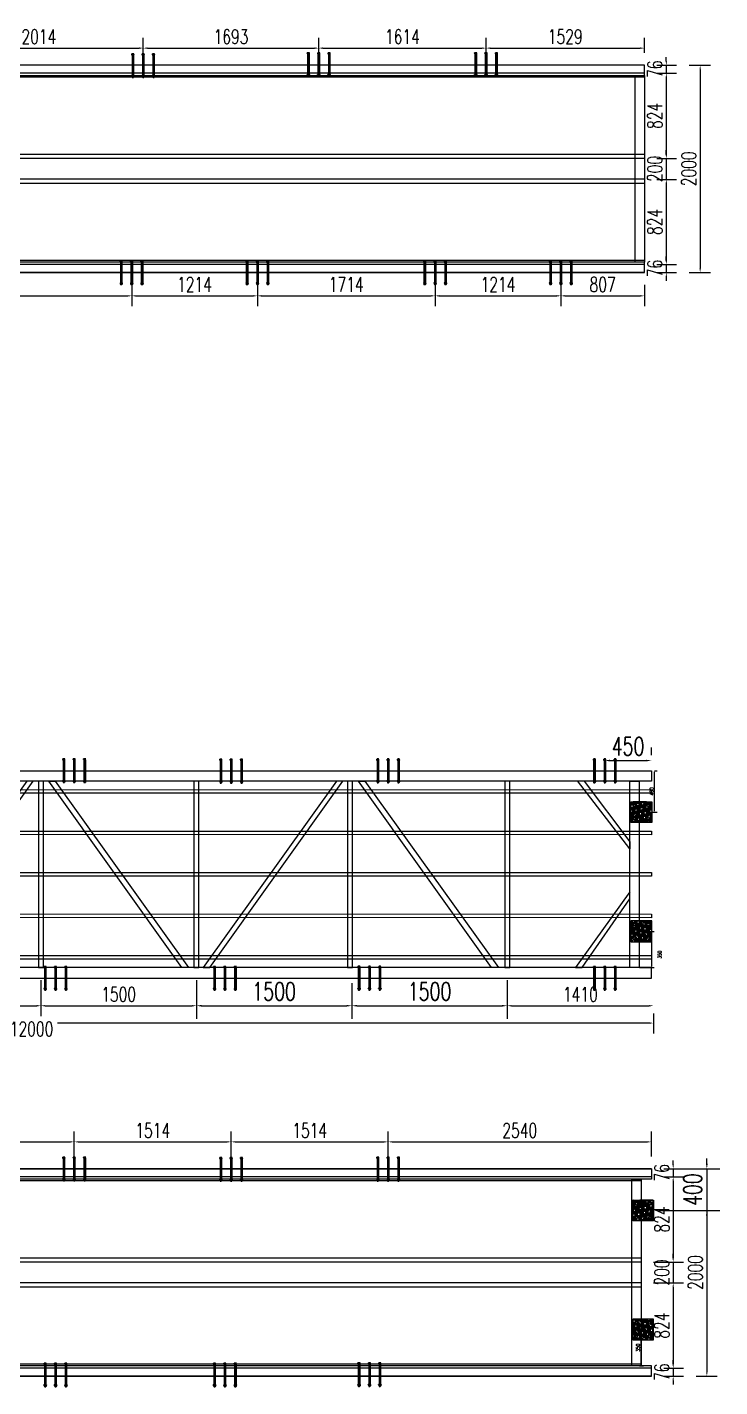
# Model space of a CAD drawing. Extents: x -18540 to 926017, y -610001 to -56924.
# Drawn here: x 41461 to 48143, y -565999 to -552882 of the extents above; entities that cross this region are included whole.
import ezdxf

# ---------------------------------------------------------------- set-up
doc = ezdxf.new("R2010")
doc.units = 0
doc.header["$LTSCALE"] = 10
doc.header["$MEASUREMENT"] = 0
for name, color, linetype in [('BJ02', 2, 'Continuous'), ('W-STEEL_FRAME钢架', 3, 'Continuous'), ('W-STEEL_KEEL钢龙骨', 5, 'Continuous'), ('W-WOOD_FLOOR木地板', 30, 'Continuous'), ('浮箱U槽', 5, 'Continuous'), ('螺栓孔位', 2, 'Continuous'), ('铝合金', 7, 'Continuous')]:
    doc.layers.add(name, color=color, linetype=linetype)
doc.styles.add('STANDARD_T3', font='simplex.shx', dxfattribs={"width": 0.7, "bigfont": 'gbcbig.shx'})
doc.dimstyles.new('W&&10', dxfattribs={"dimtxt": 35, "dimasz": 10, "dimexe": 25, "dimexo": 30, "dimgap": 10, "dimtad": 1, "dimdec": 0, "dimzin": 0, "dimdsep": 46, "dimtxsty": 'STANDARD_T3', "dimcen": 0.09, "dimclrd": 1, "dimclre": 1, "dimclrt": 7, "dimazin": 2, "dimtfac": 1, "dimtdec": 0, "dimtix": 1, "dimtmove": 2, "dimatfit": 3, "dimfxl": 100, "dimtolj": 1, "dimtzin": 0, "dimarcsym": 0})
doc.dimstyles.new('W&&40', dxfattribs={"dimtxt": 140, "dimasz": 40, "dimexe": 100, "dimexo": 120, "dimgap": 40, "dimtad": 1, "dimdec": 0, "dimzin": 0, "dimdsep": 46, "dimtxsty": 'STANDARD_T3', "dimcen": 0.09, "dimclrd": 1, "dimclre": 1, "dimclrt": 7, "dimazin": 2, "dimtfac": 1, "dimtdec": 0, "dimtix": 1, "dimtmove": 2, "dimatfit": 3, "dimfxl": 100, "dimtolj": 1, "dimtzin": 0, "dimarcsym": 0})
doc.dimstyles.new('W&&50', dxfattribs={"dimtxt": 175, "dimasz": 50, "dimexe": 125, "dimexo": 150, "dimgap": 50, "dimtad": 1, "dimdec": 0, "dimzin": 0, "dimdsep": 46, "dimtxsty": 'STANDARD_T3', "dimcen": 0.09, "dimclrd": 1, "dimclre": 1, "dimclrt": 7, "dimazin": 2, "dimtfac": 1, "dimtdec": 0, "dimtix": 1, "dimtmove": 2, "dimatfit": 3, "dimfxl": 100, "dimtolj": 1, "dimtzin": 0, "dimarcsym": 0})

# ---------------------------------------------------------------- blocks, each defined once
blk = doc.blocks.new('*U2029')
at = {"color": 4}
blk.add_lwpolyline([(18, 5990), (17, -5990), (-18, -5990), (-17, 5990)], close=True, dxfattribs=at)
blk = doc.blocks.new('*U2030')
at = {"layer": 'W-STEEL_KEEL钢龙骨', "color": 0, "linetype": 'ByBlock', "lineweight": -2, "transparency": 16777216}
for p in [(0, 0), (400, 0), (800, 0), (1200, 0), (1600, 0)]:
    blk.add_blockref('*U2029', p, dxfattribs=at)
blk = doc.blocks.new('01')
h = blk.add_hatch()
h.set_pattern_fill('HOUND', color=77, scale=5)
h.set_pattern_definition([(0, (0, 0), (31.75, 7.9375), [127, -63.5]), (90, (0, 0), (-7.9375, -31.75), [127, -63.5])])
h.paths.add_polyline_path([(50227, 12928), (50227, 12728), (50427, 12728), (50427, 12928)])
h.paths.add_polyline_path([(50382, 12893, -1), (50402, 12893, -1)], flags=16)
h.paths.add_polyline_path([(50252, 12893, -1), (50272, 12893, -1)], flags=16)
h.paths.add_polyline_path([(50402, 12763, -1), (50382, 12763, -1)], flags=16)
h.paths.add_polyline_path([(50272, 12763, -1), (50252, 12763, -1)], flags=16)
at = {"color": 251}
blk.add_lwpolyline([(50227, 12928), (50427, 12928), (50427, 12728), (50227, 12728)], close=True, dxfattribs=at)
at = {"color": 6}
for centre in [(50262, 12893), (50392, 12893), (50262, 12763), (50392, 12763)]:
    blk.add_circle(centre, 10, dxfattribs=at)
blk = doc.blocks.new('*D2031')
at = {"color": 1, "lineweight": -2, "transparency": 16777216}
for p, q in [((384746, -105126), (384772, -105126)), ((384747, -105516), (384747, -105136)), ((384666, -105526), (384772, -105526))]:
    blk.add_line(p, q, dxfattribs=at)
at = {"color": 1, "transparency": 16777216}
for points in [[(384745, -105136), (384748, -105136), (384747, -105126)], [(384745, -105516), (384748, -105516), (384747, -105526)]]:
    blk.add_solid(points, dxfattribs=at)
at = {"layer": 'Defpoints', "color": 0, "transparency": 16777216}
for p in [(384716, -105126), (384747, -105126), (384636, -105526)]:
    blk.add_point(p, dxfattribs=at)
at = {"color": 7, "transparency": 16777216, "insert": (384719, -105326), "char_height": 35, "attachment_point": 5, "rotation": 90, "style": 'STANDARD_T3'}
blk.add_mtext('\\A1;400', dxfattribs=at)
blk = doc.blocks.new('*D2032')
at = {"color": 1, "lineweight": -2, "transparency": 16777216}
for p, q in [((384666, -106676), (384741, -106676)), ((384716, -106686), (384716, -107016)), ((384601, -107026), (384741, -107026))]:
    blk.add_line(p, q, dxfattribs=at)
at = {"color": 1, "transparency": 16777216}
for points in [[(384714, -106686), (384717, -106686), (384716, -106676)], [(384714, -107016), (384717, -107016), (384716, -107026)]]:
    blk.add_solid(points, dxfattribs=at)
at = {"layer": 'Defpoints', "color": 0, "transparency": 16777216}
for p in [(384636, -106676), (384571, -107026), (384716, -107026)]:
    blk.add_point(p, dxfattribs=at)
at = {"color": 7, "transparency": 16777216, "insert": (384795, -106901), "char_height": 35, "attachment_point": 5, "rotation": 90, "style": 'STANDARD_T3'}
blk.add_mtext('\\A1;350', dxfattribs=at)
blk = doc.blocks.new('1')
at = {"lineweight": -3}
for p, q in [((-1521938, 1214338), (-1521935, 1214338)), ((-1521938, 1214336), (-1521931, 1214336)), ((-1521938, 1214336), (-1521914, 1214336)), ((-1521936, 1214341), (-1521936, 1214346)), ((-1521936, 1214346), (-1521916, 1214346)), ((-1521935, 1214341), (-1521936, 1214341)), ((-1521934, 1214347), (-1521932, 1214347)), ((-1521933, 1214352), (-1521931, 1214355)), ((-1521933, 1214136), (-1521933, 1214352)), ((-1521919, 1214352), (-1521933, 1214352)), ((-1521932, 1214347), (-1521919, 1214347)), ((-1521932, 1214346), (-1521932, 1214341)), ((-1521921, 1214355), (-1521931, 1214355)), ((-1521919, 1214352), (-1521921, 1214355)), ((-1521919, 1214347), (-1521921, 1214347)), ((-1521921, 1214346), (-1521921, 1214341)), ((-1521919, 1214136), (-1521919, 1214352)), ((-1521917, 1214341), (-1521916, 1214341)), ((-1521914, 1214338), (-1521917, 1214338)), ((-1521916, 1214341), (-1521916, 1214346)), ((-1521938, 1214136), (-1521931, 1214136)), ((-1521938, 1214136), (-1521914, 1214136)), ((-1521938, 1214134), (-1521935, 1214134)), ((-1521935, 1214131), (-1521936, 1214131)), ((-1521936, 1214131), (-1521936, 1214126)), ((-1521936, 1214126), (-1521916, 1214126)), ((-1521934, 1214125), (-1521932, 1214125)), ((-1521932, 1214126), (-1521932, 1214131)), ((-1521932, 1214125), (-1521919, 1214125)), ((-1521921, 1214126), (-1521921, 1214131)), ((-1521919, 1214125), (-1521921, 1214125)), ((-1521914, 1214134), (-1521917, 1214134)), ((-1521917, 1214131), (-1521916, 1214131)), ((-1521916, 1214131), (-1521916, 1214126))]:
    blk.add_line(p, q, dxfattribs=at)
at = {"color": 1}
for p, q in [((-1521936, 1214346), (-1521934, 1214347)), ((-1521919, 1214347), (-1521916, 1214346))]:
    blk.add_line(p, q, dxfattribs=at)
at = {"color": 6, "lineweight": -3}
for p, q in [((-1521931, 1214136), (-1521931, 1214355)), ((-1521921, 1214136), (-1521921, 1214355))]:
    blk.add_line(p, q, dxfattribs=at)
at = {"lineweight": -3}
for points in [[(-1521933, 1214336), (-1521938, 1214336), (-1521938, 1214338), (-1521914, 1214338), (-1521914, 1214336), (-1521919, 1214336)], [(-1521935, 1214338), (-1521935, 1214341), (-1521917, 1214341), (-1521917, 1214338)], [(-1521933, 1214136), (-1521938, 1214136), (-1521938, 1214134), (-1521914, 1214134), (-1521914, 1214136), (-1521919, 1214136)], [(-1521935, 1214134), (-1521935, 1214131), (-1521917, 1214131), (-1521917, 1214134)]]:
    blk.add_lwpolyline(points, dxfattribs=at)
for centre, radius, start, end in [((-1521934, 1214129), 3.22, 223.6028, 316.3972), ((-1521926, 1214140), 14.7, 248.7607, 291.2393), ((-1521919, 1214129), 3.22, 223.6028, 316.3972)]:
    blk.add_arc(centre, radius, start, end, dxfattribs=at)
blk = doc.blocks.new('螺栓孔位')
at = {"layer": '螺栓孔位', "color": 1, "rotation": 270}
for p in [(-1214244, -1521833), (-1214244, -1521933), (-1214244, -1522033)]:
    blk.add_blockref('1', p, dxfattribs=at)
blk = doc.blocks.new('*D484')
at = {"color": 1, "lineweight": -2, "transparency": 16777216}
for p, q in [((47373, -565447), (47356, -565447)), ((47381, -565457), (47381, -565787)), ((47368, -565797), (47406, -565797))]:
    blk.add_line(p, q, dxfattribs=at)
at = {"color": 1, "transparency": 16777216}
for points in [[(47380, -565457), (47383, -565457), (47381, -565447)], [(47380, -565787), (47383, -565787), (47381, -565797)]]:
    blk.add_solid(points, dxfattribs=at)
at = {"layer": 'Defpoints', "color": 0, "transparency": 16777216}
for p in [(47403, -565447), (47338, -565797), (47381, -565797)]:
    blk.add_point(p, dxfattribs=at)
at = {"color": 7, "transparency": 16777216, "insert": (47354, -565622), "char_height": 35, "attachment_point": 5, "rotation": 90, "style": 'STANDARD_T3'}
blk.add_mtext('\\A1;350', dxfattribs=at)
blk = doc.blocks.new('*D495')
at = {"layer": 'Defpoints', "color": 0, "transparency": 16777216}
for p in [(40063, -561955), (41593, -561955), (41593, -562323)]:
    blk.add_point(p, dxfattribs=at)
at = {"layer": '浮箱U槽', "color": 1, "lineweight": -2, "transparency": 16777216}
for p, q in [((40063, -562075), (40063, -562423)), ((41593, -562075), (41593, -562423)), ((40103, -562323), (41553, -562323))]:
    blk.add_line(p, q, dxfattribs=at)
at = {"layer": '浮箱U槽', "color": 1, "transparency": 16777216}
for points in [[(40103, -562316), (40103, -562330), (40063, -562323)], [(41553, -562316), (41553, -562330), (41593, -562323)]]:
    blk.add_solid(points, dxfattribs=at)
at = {"layer": '浮箱U槽', "color": 7, "transparency": 16777216, "insert": (40828, -562213), "char_height": 140, "attachment_point": 5, "style": 'STANDARD_T3'}
blk.add_mtext('\\A1;1530', dxfattribs=at)
blk = doc.blocks.new('*D496')
at = {"layer": 'Defpoints', "color": 0, "transparency": 16777216}
for p in [(41593, -561955), (43093, -561955), (43093, -562323)]:
    blk.add_point(p, dxfattribs=at)
at = {"layer": '浮箱U槽', "color": 1, "lineweight": -2, "transparency": 16777216}
for p, q in [((41593, -562075), (41593, -562423)), ((43093, -562075), (43093, -562423)), ((41633, -562323), (43053, -562323))]:
    blk.add_line(p, q, dxfattribs=at)
at = {"layer": '浮箱U槽', "color": 1, "transparency": 16777216}
for points in [[(41633, -562316), (41633, -562330), (41593, -562323)], [(43053, -562316), (43053, -562330), (43093, -562323)]]:
    blk.add_solid(points, dxfattribs=at)
at = {"layer": '浮箱U槽', "color": 7, "transparency": 16777216, "insert": (42343, -562213), "char_height": 140, "attachment_point": 5, "style": 'STANDARD_T3'}
blk.add_mtext('\\A1;1500', dxfattribs=at)
blk = doc.blocks.new('*D497')
at = {"layer": 'Defpoints', "color": 0, "transparency": 16777216}
for p in [(43093, -561955), (44593, -561955), (44593, -562323)]:
    blk.add_point(p, dxfattribs=at)
at = {"layer": '浮箱U槽', "color": 1, "lineweight": -2, "transparency": 16777216}
for p, q in [((43093, -562105), (43093, -562448)), ((44593, -562105), (44593, -562448)), ((43143, -562323), (44543, -562323))]:
    blk.add_line(p, q, dxfattribs=at)
at = {"layer": '浮箱U槽', "color": 1, "transparency": 16777216}
for points in [[(43143, -562315), (43143, -562331), (43093, -562323)], [(44543, -562315), (44543, -562331), (44593, -562323)]]:
    blk.add_solid(points, dxfattribs=at)
at = {"layer": '浮箱U槽', "color": 7, "transparency": 16777216, "insert": (43843, -562185), "char_height": 175, "attachment_point": 5, "style": 'STANDARD_T3'}
blk.add_mtext('\\A1;1500', dxfattribs=at)
blk = doc.blocks.new('*D498')
at = {"layer": 'Defpoints', "color": 0, "transparency": 16777216}
for p in [(44593, -561955), (46093, -561955), (46093, -562323)]:
    blk.add_point(p, dxfattribs=at)
at = {"layer": '浮箱U槽', "color": 1, "lineweight": -2, "transparency": 16777216}
for p, q in [((44593, -562105), (44593, -562448)), ((46093, -562105), (46093, -562448)), ((44643, -562323), (46043, -562323))]:
    blk.add_line(p, q, dxfattribs=at)
at = {"layer": '浮箱U槽', "color": 1, "transparency": 16777216}
for points in [[(44643, -562315), (44643, -562331), (44593, -562323)], [(46043, -562315), (46043, -562331), (46093, -562323)]]:
    blk.add_solid(points, dxfattribs=at)
at = {"layer": '浮箱U槽', "color": 7, "transparency": 16777216, "insert": (45343, -562185), "char_height": 175, "attachment_point": 5, "style": 'STANDARD_T3'}
blk.add_mtext('\\A1;1500', dxfattribs=at)
blk = doc.blocks.new('*D499')
at = {"layer": 'Defpoints', "color": 0, "transparency": 16777216}
for p in [(46093, -561955), (47503, -562279), (47503, -562323)]:
    blk.add_point(p, dxfattribs=at)
at = {"layer": '浮箱U槽', "color": 1, "lineweight": -2, "transparency": 16777216}
for p, q in [((46093, -562075), (46093, -562423)), ((46133, -562323), (47463, -562323)), ((47503, -562399), (47503, -562423))]:
    blk.add_line(p, q, dxfattribs=at)
at = {"layer": '浮箱U槽', "color": 1, "transparency": 16777216}
for points in [[(46133, -562316), (46133, -562330), (46093, -562323)], [(47463, -562316), (47463, -562330), (47503, -562323)]]:
    blk.add_solid(points, dxfattribs=at)
at = {"layer": '浮箱U槽', "color": 7, "transparency": 16777216, "insert": (46798, -562213), "char_height": 140, "attachment_point": 5, "style": 'STANDARD_T3'}
blk.add_mtext('\\A1;1410', dxfattribs=at)
blk = doc.blocks.new('*D500')
at = {"layer": 'Defpoints', "color": 0, "transparency": 16777216}
for p in [(35503, -562279), (47503, -562279), (47503, -562490)]:
    blk.add_point(p, dxfattribs=at)
at = {"layer": '浮箱U槽', "color": 1, "lineweight": -2, "transparency": 16777216}
for p, q in [((35503, -562399), (35503, -562590)), ((47503, -562399), (47503, -562590)), ((35543, -562490), (41253, -562490)), ((47463, -562490), (41753, -562490))]:
    blk.add_line(p, q, dxfattribs=at)
at = {"layer": '浮箱U槽', "color": 1, "transparency": 16777216}
for points in [[(35543, -562483), (35543, -562497), (35503, -562490)], [(47463, -562483), (47463, -562497), (47503, -562490)]]:
    blk.add_solid(points, dxfattribs=at)
at = {"layer": '浮箱U槽', "color": 7, "transparency": 16777216, "insert": (41503, -562547), "char_height": 140, "attachment_point": 5, "style": 'STANDARD_T3'}
blk.add_mtext('\\A1;12000', dxfattribs=at)
blk = doc.blocks.new('*D504')
at = {"layer": 'Defpoints', "color": 0, "transparency": 16777216}
for p in [(47483, -563897), (47483, -563973), (47694, -563973)]:
    blk.add_point(p, dxfattribs=at)
at = {"layer": '浮箱U槽', "color": 1, "lineweight": -2, "transparency": 16777216}
for p, q in [((47603, -563897), (47794, -563897)), ((47694, -563857), (47694, -563817)), ((47694, -563897), (47694, -563973)), ((47603, -563973), (47794, -563973)), ((47694, -564013), (47694, -564053))]:
    blk.add_line(p, q, dxfattribs=at)
at = {"layer": '浮箱U槽', "color": 1, "transparency": 16777216}
for points in [[(47687, -563857), (47700, -563857), (47694, -563897)], [(47687, -564013), (47700, -564013), (47694, -563973)]]:
    blk.add_solid(points, dxfattribs=at)
at = {"layer": '浮箱U槽', "color": 7, "transparency": 16777216, "insert": (47584, -563935), "char_height": 140, "attachment_point": 5, "rotation": 90, "style": 'STANDARD_T3'}
blk.add_mtext('\\A1;76', dxfattribs=at)
blk = doc.blocks.new('*D505')
at = {"layer": 'Defpoints', "color": 0, "transparency": 16777216}
for p in [(47483, -563973), (47383, -564797), (47694, -564797)]:
    blk.add_point(p, dxfattribs=at)
at = {"layer": '浮箱U槽', "color": 1, "lineweight": -2, "transparency": 16777216}
for p, q in [((47603, -563973), (47794, -563973)), ((47694, -564013), (47694, -564757)), ((47503, -564797), (47794, -564797))]:
    blk.add_line(p, q, dxfattribs=at)
at = {"layer": '浮箱U槽', "color": 1, "transparency": 16777216}
for points in [[(47687, -564013), (47700, -564013), (47694, -563973)], [(47687, -564757), (47700, -564757), (47694, -564797)]]:
    blk.add_solid(points, dxfattribs=at)
at = {"layer": '浮箱U槽', "color": 7, "transparency": 16777216, "insert": (47584, -564385), "char_height": 140, "attachment_point": 5, "rotation": 90, "style": 'STANDARD_T3'}
blk.add_mtext('\\A1;824', dxfattribs=at)
blk = doc.blocks.new('*D506')
at = {"layer": 'Defpoints', "color": 0, "transparency": 16777216}
for p in [(47383, -564797), (47383, -564997), (47694, -564997)]:
    blk.add_point(p, dxfattribs=at)
at = {"layer": '浮箱U槽', "color": 1, "lineweight": -2, "transparency": 16777216}
for p, q in [((47503, -564797), (47794, -564797)), ((47694, -564757), (47694, -564717)), ((47694, -564797), (47694, -564997)), ((47503, -564997), (47794, -564997)), ((47694, -565037), (47694, -565077))]:
    blk.add_line(p, q, dxfattribs=at)
at = {"layer": '浮箱U槽', "color": 1, "transparency": 16777216}
for points in [[(47687, -564757), (47700, -564757), (47694, -564797)], [(47687, -565037), (47700, -565037), (47694, -564997)]]:
    blk.add_solid(points, dxfattribs=at)
at = {"layer": '浮箱U槽', "color": 7, "transparency": 16777216, "insert": (47584, -564897), "char_height": 140, "attachment_point": 5, "rotation": 90, "style": 'STANDARD_T3'}
blk.add_mtext('\\A1;200', dxfattribs=at)
blk = doc.blocks.new('*D507')
at = {"layer": 'Defpoints', "color": 0, "transparency": 16777216}
for p in [(47383, -564997), (47483, -565821), (47694, -565821)]:
    blk.add_point(p, dxfattribs=at)
at = {"layer": '浮箱U槽', "color": 1, "lineweight": -2, "transparency": 16777216}
for p, q in [((47503, -564997), (47794, -564997)), ((47694, -565037), (47694, -565781)), ((47603, -565821), (47794, -565821))]:
    blk.add_line(p, q, dxfattribs=at)
at = {"layer": '浮箱U槽', "color": 1, "transparency": 16777216}
for points in [[(47687, -565037), (47700, -565037), (47694, -564997)], [(47687, -565781), (47700, -565781), (47694, -565821)]]:
    blk.add_solid(points, dxfattribs=at)
at = {"layer": '浮箱U槽', "color": 7, "transparency": 16777216, "insert": (47584, -565409), "char_height": 140, "attachment_point": 5, "rotation": 90, "style": 'STANDARD_T3'}
blk.add_mtext('\\A1;824', dxfattribs=at)
blk = doc.blocks.new('*D508')
at = {"layer": 'Defpoints', "color": 0, "transparency": 16777216}
for p in [(47483, -565821), (47483, -565897), (47694, -565897)]:
    blk.add_point(p, dxfattribs=at)
at = {"layer": '浮箱U槽', "color": 1, "lineweight": -2, "transparency": 16777216}
for p, q in [((47694, -565781), (47694, -565741)), ((47603, -565821), (47794, -565821)), ((47694, -565821), (47694, -565897)), ((47603, -565897), (47794, -565897)), ((47694, -565937), (47694, -565977))]:
    blk.add_line(p, q, dxfattribs=at)
at = {"layer": '浮箱U槽', "color": 1, "transparency": 16777216}
for points in [[(47687, -565781), (47700, -565781), (47694, -565821)], [(47687, -565937), (47700, -565937), (47694, -565897)]]:
    blk.add_solid(points, dxfattribs=at)
at = {"layer": '浮箱U槽', "color": 7, "transparency": 16777216, "insert": (47584, -565859), "char_height": 140, "attachment_point": 5, "rotation": 90, "style": 'STANDARD_T3'}
blk.add_mtext('\\A1;76', dxfattribs=at)
blk = doc.blocks.new('*D509')
at = {"layer": 'Defpoints', "color": 0, "transparency": 16777216}
for p in [(47794, -563897), (47794, -565897), (48018, -565897)]:
    blk.add_point(p, dxfattribs=at)
at = {"layer": '浮箱U槽', "color": 1, "lineweight": -2, "transparency": 16777216}
for p, q in [((47914, -563897), (48118, -563897)), ((48018, -563937), (48018, -565857)), ((47914, -565897), (48118, -565897))]:
    blk.add_line(p, q, dxfattribs=at)
at = {"layer": '浮箱U槽', "color": 1, "transparency": 16777216}
for points in [[(48012, -563937), (48025, -563937), (48018, -563897)], [(48012, -565857), (48025, -565857), (48018, -565897)]]:
    blk.add_solid(points, dxfattribs=at)
at = {"layer": '浮箱U槽', "color": 7, "transparency": 16777216, "insert": (47908, -564897), "char_height": 140, "attachment_point": 5, "rotation": 90, "style": 'STANDARD_T3'}
blk.add_mtext('\\A1;2000', dxfattribs=at)
blk = doc.blocks.new('*D665')
at = {"layer": 'Defpoints', "color": 0, "transparency": 16777216}
for p in [(47416, -553250), (47416, -553326), (47627, -553326)]:
    blk.add_point(p, dxfattribs=at)
at = {"layer": 'W-WOOD_FLOOR木地板', "color": 1, "lineweight": -2, "transparency": 16777216}
for p, q in [((47536, -553250), (47727, -553250)), ((47627, -553210), (47627, -553170)), ((47627, -553250), (47627, -553326)), ((47536, -553326), (47727, -553326)), ((47627, -553366), (47627, -553406))]:
    blk.add_line(p, q, dxfattribs=at)
at = {"layer": 'W-WOOD_FLOOR木地板', "color": 1, "transparency": 16777216}
for points in [[(47621, -553210), (47634, -553210), (47627, -553250)], [(47621, -553366), (47634, -553366), (47627, -553326)]]:
    blk.add_solid(points, dxfattribs=at)
at = {"layer": 'W-WOOD_FLOOR木地板', "color": 7, "transparency": 16777216, "insert": (47517, -553288), "char_height": 140, "attachment_point": 5, "rotation": 90, "style": 'STANDARD_T3'}
blk.add_mtext('\\A1;76', dxfattribs=at)
blk = doc.blocks.new('*D666')
at = {"layer": 'Defpoints', "color": 0, "transparency": 16777216}
for p in [(47416, -553326), (47416, -554150), (47627, -554150)]:
    blk.add_point(p, dxfattribs=at)
at = {"layer": 'W-WOOD_FLOOR木地板', "color": 1, "lineweight": -2, "transparency": 16777216}
for p, q in [((47536, -553326), (47727, -553326)), ((47627, -553366), (47627, -554110)), ((47536, -554150), (47727, -554150))]:
    blk.add_line(p, q, dxfattribs=at)
at = {"layer": 'W-WOOD_FLOOR木地板', "color": 1, "transparency": 16777216}
for points in [[(47621, -553366), (47634, -553366), (47627, -553326)], [(47621, -554110), (47634, -554110), (47627, -554150)]]:
    blk.add_solid(points, dxfattribs=at)
at = {"layer": 'W-WOOD_FLOOR木地板', "color": 7, "transparency": 16777216, "insert": (47517, -553738), "char_height": 140, "attachment_point": 5, "rotation": 90, "style": 'STANDARD_T3'}
blk.add_mtext('\\A1;824', dxfattribs=at)
blk = doc.blocks.new('*D667')
at = {"layer": 'Defpoints', "color": 0, "transparency": 16777216}
for p in [(47416, -554150), (47416, -554350), (47627, -554350)]:
    blk.add_point(p, dxfattribs=at)
at = {"layer": 'W-WOOD_FLOOR木地板', "color": 1, "lineweight": -2, "transparency": 16777216}
for p, q in [((47627, -554110), (47627, -554070)), ((47536, -554150), (47727, -554150)), ((47627, -554150), (47627, -554350)), ((47536, -554350), (47727, -554350)), ((47627, -554390), (47627, -554430))]:
    blk.add_line(p, q, dxfattribs=at)
at = {"layer": 'W-WOOD_FLOOR木地板', "color": 1, "transparency": 16777216}
for points in [[(47621, -554110), (47634, -554110), (47627, -554150)], [(47621, -554390), (47634, -554390), (47627, -554350)]]:
    blk.add_solid(points, dxfattribs=at)
at = {"layer": 'W-WOOD_FLOOR木地板', "color": 7, "transparency": 16777216, "insert": (47517, -554250), "char_height": 140, "attachment_point": 5, "rotation": 90, "style": 'STANDARD_T3'}
blk.add_mtext('\\A1;200', dxfattribs=at)
blk = doc.blocks.new('*D668')
at = {"layer": 'Defpoints', "color": 0, "transparency": 16777216}
for p in [(47416, -554350), (47416, -555173), (47627, -555173)]:
    blk.add_point(p, dxfattribs=at)
at = {"layer": 'W-WOOD_FLOOR木地板', "color": 1, "lineweight": -2, "transparency": 16777216}
for p, q in [((47536, -554350), (47727, -554350)), ((47627, -554390), (47627, -555133)), ((47536, -555173), (47727, -555173))]:
    blk.add_line(p, q, dxfattribs=at)
at = {"layer": 'W-WOOD_FLOOR木地板', "color": 1, "transparency": 16777216}
for points in [[(47621, -554390), (47634, -554390), (47627, -554350)], [(47621, -555133), (47634, -555133), (47627, -555173)]]:
    blk.add_solid(points, dxfattribs=at)
at = {"layer": 'W-WOOD_FLOOR木地板', "color": 7, "transparency": 16777216, "insert": (47517, -554761), "char_height": 140, "attachment_point": 5, "rotation": 90, "style": 'STANDARD_T3'}
blk.add_mtext('\\A1;824', dxfattribs=at)
blk = doc.blocks.new('*D669')
at = {"layer": 'Defpoints', "color": 0, "transparency": 16777216}
for p in [(47416, -555173), (47416, -555249), (47627, -555249)]:
    blk.add_point(p, dxfattribs=at)
at = {"layer": 'W-WOOD_FLOOR木地板', "color": 1, "lineweight": -2, "transparency": 16777216}
for p, q in [((47627, -555133), (47627, -555093)), ((47536, -555173), (47727, -555173)), ((47536, -555249), (47727, -555249)), ((47627, -555173), (47627, -555249)), ((47627, -555289), (47627, -555329))]:
    blk.add_line(p, q, dxfattribs=at)
at = {"layer": 'W-WOOD_FLOOR木地板', "color": 1, "transparency": 16777216}
for points in [[(47621, -555133), (47634, -555133), (47627, -555173)], [(47621, -555289), (47634, -555289), (47627, -555249)]]:
    blk.add_solid(points, dxfattribs=at)
at = {"layer": 'W-WOOD_FLOOR木地板', "color": 7, "transparency": 16777216, "insert": (47517, -555211), "char_height": 140, "attachment_point": 5, "rotation": 90, "style": 'STANDARD_T3'}
blk.add_mtext('\\A1;76', dxfattribs=at)
blk = doc.blocks.new('*D670')
at = {"layer": 'Defpoints', "color": 0, "transparency": 16777216}
for p in [(47727, -553250), (47727, -555249), (47954, -555249)]:
    blk.add_point(p, dxfattribs=at)
at = {"layer": 'W-WOOD_FLOOR木地板', "color": 1, "lineweight": -2, "transparency": 16777216}
for p, q in [((47847, -553250), (48054, -553250)), ((47954, -553290), (47954, -555209)), ((47847, -555249), (48054, -555249))]:
    blk.add_line(p, q, dxfattribs=at)
at = {"layer": 'W-WOOD_FLOOR木地板', "color": 1, "transparency": 16777216}
for points in [[(47947, -553290), (47960, -553290), (47954, -553250)], [(47947, -555209), (47960, -555209), (47954, -555249)]]:
    blk.add_solid(points, dxfattribs=at)
at = {"layer": 'W-WOOD_FLOOR木地板', "color": 7, "transparency": 16777216, "insert": (47844, -554249), "char_height": 140, "attachment_point": 5, "rotation": 90, "style": 'STANDARD_T3'}
blk.add_mtext('\\A1;2000', dxfattribs=at)
blk = doc.blocks.new('*D1613')
at = {"color": 1, "lineweight": -2, "transparency": 16777216}
for p, q in [((47483, -559905), (47483, -559832)), ((47083, -559957), (47433, -559957)), ((47033, -560092), (47033, -560082))]:
    blk.add_line(p, q, dxfattribs=at)
at = {"color": 1, "transparency": 16777216}
for points in [[(47083, -559949), (47083, -559966), (47033, -559957)], [(47433, -559949), (47433, -559966), (47483, -559957)]]:
    blk.add_solid(points, dxfattribs=at)
at = {"layer": 'Defpoints', "color": 0, "transparency": 16777216}
for p in [(47033, -559942), (47483, -559957), (47483, -560055)]:
    blk.add_point(p, dxfattribs=at)
at = {"color": 7, "transparency": 16777216, "insert": (47258, -559820), "char_height": 175, "attachment_point": 5, "style": 'STANDARD_T3'}
blk.add_mtext('\\A1;450', dxfattribs=at)
blk = doc.blocks.new('*D1670')
at = {"color": 1, "lineweight": -2, "transparency": 16777216}
for p, q in [((47633, -563897), (48143, -563897)), ((48018, -563847), (48018, -563797)), ((48018, -563897), (48018, -564297)), ((47553, -564297), (48143, -564297)), ((48018, -564347), (48018, -564397))]:
    blk.add_line(p, q, dxfattribs=at)
at = {"color": 1, "transparency": 16777216}
for points in [[(48010, -563847), (48027, -563847), (48018, -563897)], [(48010, -564347), (48027, -564347), (48018, -564297)]]:
    blk.add_solid(points, dxfattribs=at)
at = {"layer": 'Defpoints', "color": 0, "transparency": 16777216}
for p in [(47483, -563897), (47403, -564297), (48018, -564297)]:
    blk.add_point(p, dxfattribs=at)
at = {"color": 7, "transparency": 16777216, "insert": (47881, -564097), "char_height": 175, "attachment_point": 5, "rotation": 90, "style": 'STANDARD_T3'}
blk.add_mtext('\\A1;400', dxfattribs=at)
blk = doc.blocks.new('*D2610')
at = {"layer": 'Defpoints', "color": 0, "transparency": 16777216}
for p in [(41915, -563636), (40401, -563997), (41915, -564004)]:
    blk.add_point(p, dxfattribs=at)
at = {"layer": '浮箱U槽', "color": 1, "lineweight": -2, "transparency": 16777216}
for p, q in [((40401, -563877), (40401, -563536)), ((40441, -563636), (41875, -563636)), ((41915, -563884), (41915, -563536))]:
    blk.add_line(p, q, dxfattribs=at)
at = {"layer": '浮箱U槽', "color": 1, "transparency": 16777216}
for points in [[(40441, -563630), (40441, -563643), (40401, -563636)], [(41875, -563630), (41875, -563643), (41915, -563636)]]:
    blk.add_solid(points, dxfattribs=at)
at = {"layer": '浮箱U槽', "color": 7, "transparency": 16777216, "insert": (41158, -563526), "char_height": 140, "attachment_point": 5, "style": 'STANDARD_T3'}
blk.add_mtext('\\A1;1514', dxfattribs=at)
blk = doc.blocks.new('*D2611')
at = {"layer": 'Defpoints', "color": 0, "transparency": 16777216}
for p in [(43429, -563636), (41915, -564004), (43429, -563997)]:
    blk.add_point(p, dxfattribs=at)
at = {"layer": '浮箱U槽', "color": 1, "lineweight": -2, "transparency": 16777216}
for p, q in [((41915, -563884), (41915, -563536)), ((41955, -563636), (43389, -563636)), ((43429, -563877), (43429, -563536))]:
    blk.add_line(p, q, dxfattribs=at)
at = {"layer": '浮箱U槽', "color": 1, "transparency": 16777216}
for points in [[(41955, -563630), (41955, -563643), (41915, -563636)], [(43389, -563630), (43389, -563643), (43429, -563636)]]:
    blk.add_solid(points, dxfattribs=at)
at = {"layer": '浮箱U槽', "color": 7, "transparency": 16777216, "insert": (42672, -563526), "char_height": 140, "attachment_point": 5, "style": 'STANDARD_T3'}
blk.add_mtext('\\A1;1514', dxfattribs=at)
blk = doc.blocks.new('*D2612')
at = {"layer": 'Defpoints', "color": 0, "transparency": 16777216}
for p in [(44943, -563636), (43429, -563997), (44943, -563995)]:
    blk.add_point(p, dxfattribs=at)
at = {"layer": '浮箱U槽', "color": 1, "lineweight": -2, "transparency": 16777216}
for p, q in [((43429, -563877), (43429, -563536)), ((43469, -563636), (44903, -563636)), ((44943, -563875), (44943, -563536))]:
    blk.add_line(p, q, dxfattribs=at)
at = {"layer": '浮箱U槽', "color": 1, "transparency": 16777216}
for points in [[(43469, -563630), (43469, -563643), (43429, -563636)], [(44903, -563630), (44903, -563643), (44943, -563636)]]:
    blk.add_solid(points, dxfattribs=at)
at = {"layer": '浮箱U槽', "color": 7, "transparency": 16777216, "insert": (44186, -563526), "char_height": 140, "attachment_point": 5, "style": 'STANDARD_T3'}
blk.add_mtext('\\A1;1514', dxfattribs=at)
blk = doc.blocks.new('*D2613')
at = {"layer": 'Defpoints', "color": 0, "transparency": 16777216}
for p in [(47483, -563636), (47483, -563897), (44943, -563995)]:
    blk.add_point(p, dxfattribs=at)
at = {"layer": '浮箱U槽', "color": 1, "lineweight": -2, "transparency": 16777216}
for p, q in [((44943, -563875), (44943, -563536)), ((44983, -563636), (47443, -563636)), ((47483, -563777), (47483, -563536))]:
    blk.add_line(p, q, dxfattribs=at)
at = {"layer": '浮箱U槽', "color": 1, "transparency": 16777216}
for points in [[(44983, -563630), (44983, -563643), (44943, -563636)], [(47443, -563630), (47443, -563643), (47483, -563636)]]:
    blk.add_solid(points, dxfattribs=at)
at = {"layer": '浮箱U槽', "color": 7, "transparency": 16777216, "insert": (46213, -563526), "char_height": 140, "attachment_point": 5, "style": 'STANDARD_T3'}
blk.add_mtext('\\A1;2540', dxfattribs=at)
blk = doc.blocks.new('*D2618')
at = {"layer": 'Defpoints', "color": 0, "transparency": 16777216}
for p in [(42580, -553084), (40566, -553349), (42580, -553351)]:
    blk.add_point(p, dxfattribs=at)
at = {"layer": '浮箱U槽', "color": 1, "lineweight": -2, "transparency": 16777216}
for p, q in [((40566, -553229), (40566, -552984)), ((42580, -553231), (42580, -552984)), ((40606, -553084), (42540, -553084))]:
    blk.add_line(p, q, dxfattribs=at)
at = {"layer": '浮箱U槽', "color": 1, "transparency": 16777216}
for points in [[(40606, -553077), (40606, -553091), (40566, -553084)], [(42540, -553077), (42540, -553091), (42580, -553084)]]:
    blk.add_solid(points, dxfattribs=at)
at = {"layer": '浮箱U槽', "color": 7, "transparency": 16777216, "insert": (41573, -552974), "char_height": 140, "attachment_point": 5, "style": 'STANDARD_T3'}
blk.add_mtext('\\A1;2014', dxfattribs=at)
blk = doc.blocks.new('*D2619')
at = {"layer": 'Defpoints', "color": 0, "transparency": 16777216}
for p in [(44274, -553084), (42580, -553351), (44274, -553344)]:
    blk.add_point(p, dxfattribs=at)
at = {"layer": '浮箱U槽', "color": 1, "lineweight": -2, "transparency": 16777216}
for p, q in [((42580, -553231), (42580, -552984)), ((44274, -553224), (44274, -552984)), ((42620, -553084), (44234, -553084))]:
    blk.add_line(p, q, dxfattribs=at)
at = {"layer": '浮箱U槽', "color": 1, "transparency": 16777216}
for points in [[(42620, -553077), (42620, -553091), (42580, -553084)], [(44234, -553077), (44234, -553091), (44274, -553084)]]:
    blk.add_solid(points, dxfattribs=at)
at = {"layer": '浮箱U槽', "color": 7, "transparency": 16777216, "insert": (43427, -552974), "char_height": 140, "attachment_point": 5, "style": 'STANDARD_T3'}
blk.add_mtext('\\A1;1693', dxfattribs=at)
blk = doc.blocks.new('*D2620')
at = {"layer": 'Defpoints', "color": 0, "transparency": 16777216}
for p in [(45888, -553084), (44274, -553344), (45888, -553355)]:
    blk.add_point(p, dxfattribs=at)
at = {"layer": '浮箱U槽', "color": 1, "lineweight": -2, "transparency": 16777216}
for p, q in [((44274, -553224), (44274, -552984)), ((45888, -553235), (45888, -552984)), ((44314, -553084), (45848, -553084))]:
    blk.add_line(p, q, dxfattribs=at)
at = {"layer": '浮箱U槽', "color": 1, "transparency": 16777216}
for points in [[(44314, -553077), (44314, -553091), (44274, -553084)], [(45848, -553077), (45848, -553091), (45888, -553084)]]:
    blk.add_solid(points, dxfattribs=at)
at = {"layer": '浮箱U槽', "color": 7, "transparency": 16777216, "insert": (45081, -552974), "char_height": 140, "attachment_point": 5, "style": 'STANDARD_T3'}
blk.add_mtext('\\A1;1614', dxfattribs=at)
blk = doc.blocks.new('*D2621')
at = {"layer": 'Defpoints', "color": 0, "transparency": 16777216}
for p in [(47416, -553084), (47416, -553250), (45888, -553355)]:
    blk.add_point(p, dxfattribs=at)
at = {"layer": '浮箱U槽', "color": 1, "lineweight": -2, "transparency": 16777216}
for p, q in [((45888, -553235), (45888, -552984)), ((47416, -553130), (47416, -552984)), ((45928, -553084), (47376, -553084))]:
    blk.add_line(p, q, dxfattribs=at)
at = {"layer": '浮箱U槽', "color": 1, "transparency": 16777216}
for points in [[(45928, -553077), (45928, -553091), (45888, -553084)], [(47376, -553077), (47376, -553091), (47416, -553084)]]:
    blk.add_solid(points, dxfattribs=at)
at = {"layer": '浮箱U槽', "color": 7, "transparency": 16777216, "insert": (46652, -552974), "char_height": 140, "attachment_point": 5, "style": 'STANDARD_T3'}
blk.add_mtext('\\A1;1529', dxfattribs=at)
blk = doc.blocks.new('*D2625')
at = {"layer": 'Defpoints', "color": 0, "transparency": 16777216}
for p in [(39916, -555166), (42469, -555149), (42469, -555474)]:
    blk.add_point(p, dxfattribs=at)
at = {"layer": '浮箱U槽', "color": 1, "lineweight": -2, "transparency": 16777216}
for p, q in [((39916, -555286), (39916, -555574)), ((42469, -555269), (42469, -555574)), ((39956, -555474), (42429, -555474))]:
    blk.add_line(p, q, dxfattribs=at)
at = {"layer": '浮箱U槽', "color": 1, "transparency": 16777216}
for points in [[(39956, -555467), (39956, -555481), (39916, -555474)], [(42429, -555467), (42429, -555481), (42469, -555474)]]:
    blk.add_solid(points, dxfattribs=at)
at = {"layer": '浮箱U槽', "color": 7, "transparency": 16777216, "insert": (41192, -555364), "char_height": 140, "attachment_point": 5, "style": 'STANDARD_T3'}
blk.add_mtext('\\A1;2553', dxfattribs=at)
blk = doc.blocks.new('*D2626')
at = {"layer": 'Defpoints', "color": 0, "transparency": 16777216}
for p in [(42469, -555149), (43682, -555149), (43682, -555474)]:
    blk.add_point(p, dxfattribs=at)
at = {"layer": '浮箱U槽', "color": 1, "lineweight": -2, "transparency": 16777216}
for p, q in [((42469, -555269), (42469, -555574)), ((43682, -555269), (43682, -555574)), ((42509, -555474), (43642, -555474))]:
    blk.add_line(p, q, dxfattribs=at)
at = {"layer": '浮箱U槽', "color": 1, "transparency": 16777216}
for points in [[(42509, -555467), (42509, -555481), (42469, -555474)], [(43642, -555467), (43642, -555481), (43682, -555474)]]:
    blk.add_solid(points, dxfattribs=at)
at = {"layer": '浮箱U槽', "color": 7, "transparency": 16777216, "insert": (43075, -555364), "char_height": 140, "attachment_point": 5, "style": 'STANDARD_T3'}
blk.add_mtext('\\A1;1214', dxfattribs=at)
blk = doc.blocks.new('*D2627')
at = {"layer": 'Defpoints', "color": 0, "transparency": 16777216}
for p in [(43682, -555149), (45396, -555149), (45396, -555474)]:
    blk.add_point(p, dxfattribs=at)
at = {"layer": '浮箱U槽', "color": 1, "lineweight": -2, "transparency": 16777216}
for p, q in [((43682, -555269), (43682, -555574)), ((45396, -555269), (45396, -555574)), ((43722, -555474), (45356, -555474))]:
    blk.add_line(p, q, dxfattribs=at)
at = {"layer": '浮箱U槽', "color": 1, "transparency": 16777216}
for points in [[(43722, -555467), (43722, -555481), (43682, -555474)], [(45356, -555467), (45356, -555481), (45396, -555474)]]:
    blk.add_solid(points, dxfattribs=at)
at = {"layer": '浮箱U槽', "color": 7, "transparency": 16777216, "insert": (44539, -555364), "char_height": 140, "attachment_point": 5, "style": 'STANDARD_T3'}
blk.add_mtext('\\A1;1714', dxfattribs=at)
blk = doc.blocks.new('*D2628')
at = {"layer": 'Defpoints', "color": 0, "transparency": 16777216}
for p in [(45396, -555149), (46610, -555149), (46610, -555474)]:
    blk.add_point(p, dxfattribs=at)
at = {"layer": '浮箱U槽', "color": 1, "lineweight": -2, "transparency": 16777216}
for p, q in [((45396, -555269), (45396, -555574)), ((46610, -555269), (46610, -555574)), ((45436, -555474), (46570, -555474))]:
    blk.add_line(p, q, dxfattribs=at)
at = {"layer": '浮箱U槽', "color": 1, "transparency": 16777216}
for points in [[(45436, -555467), (45436, -555481), (45396, -555474)], [(46570, -555467), (46570, -555481), (46610, -555474)]]:
    blk.add_solid(points, dxfattribs=at)
at = {"layer": '浮箱U槽', "color": 7, "transparency": 16777216, "insert": (46003, -555364), "char_height": 140, "attachment_point": 5, "style": 'STANDARD_T3'}
blk.add_mtext('\\A1;1214', dxfattribs=at)
blk = doc.blocks.new('*D2629')
at = {"layer": 'Defpoints', "color": 0, "transparency": 16777216}
for p in [(46610, -555149), (47416, -555249), (47416, -555474)]:
    blk.add_point(p, dxfattribs=at)
at = {"layer": '浮箱U槽', "color": 1, "lineweight": -2, "transparency": 16777216}
for p, q in [((46610, -555269), (46610, -555574)), ((47416, -555369), (47416, -555574)), ((46650, -555474), (47376, -555474))]:
    blk.add_line(p, q, dxfattribs=at)
at = {"layer": '浮箱U槽', "color": 1, "transparency": 16777216}
for points in [[(46650, -555467), (46650, -555481), (46610, -555474)], [(47376, -555467), (47376, -555481), (47416, -555474)]]:
    blk.add_solid(points, dxfattribs=at)
at = {"layer": '浮箱U槽', "color": 7, "transparency": 16777216, "insert": (47013, -555364), "char_height": 140, "attachment_point": 5, "style": 'STANDARD_T3'}
blk.add_mtext('\\A1;807', dxfattribs=at)
blk = doc.blocks.new('C-10')
at = {"color": 2}
for points in [[(384715.6, -105226.2), (372735.6, -105226.2), (372735.6, -105126.2), (384715.6, -105126.2)], [(372735.6, -107026.2), (372825.6, -107026.2), (372825.6, -105226.2), (372735.6, -105226.2)]]:
    blk.add_lwpolyline(points, close=True, dxfattribs=at)
at = {"color": 6}
blk.add_lwpolyline([(384598.6, -107026.2), (384508.6, -107026.2), (384508.6, -105226.2), (384598.6, -105226.2)], close=True, dxfattribs=at)
at = {"color": 2}
blk.add_lwpolyline([(372735.6, -107026.2), (372735.6, -107126.2), (384715.6, -107126.2), (384715.6, -107026.2), (372759.6, -107026.2)], dxfattribs=at)
at = {"layer": 'W-STEEL_FRAME钢架', "color": 1}
for points in [[(374250.7, -107026.2), (374185.1, -107026.2), (373278.7, -105226.2), (373340.1, -105226.2), (374250.7, -107026.2)], [(374344.1, -107026.2), (374409.7, -107026.2), (375694.1, -105226.2), (375632.6, -105226.2), (374344.1, -107026.2)], [(377180.7, -107026.2), (377115.1, -107026.2), (375830.7, -105226.2), (375892.1, -105226.2), (377180.7, -107026.2)], [(377400.7, -107026.2), (377466.3, -107026.2), (378750.7, -105226.2), (378689.3, -105226.2), (377400.7, -107026.2)], [(380250.7, -107026.2), (380185.1, -107026.2), (378900.7, -105226.2), (378962.1, -105226.2), (380250.7, -107026.2)], [(380389.7, -107026.2), (380455.3, -107026.2), (381739.7, -105226.2), (381678.3, -105226.2), (380389.7, -107026.2)], [(383239.7, -107026.2), (383174.1, -107026.2), (381889.7, -105226.2), (381951.1, -105226.2), (383239.7, -107026.2)], [(384001.5, -105224.4), (384067.1, -105225.8), (384508.9, -105811), (384508.2, -105881.1), (384001.5, -105224.4)], [(383982.6, -107026.2), (384048.2, -107026.2), (384508.6, -106363.9), (384508.6, -106293.7), (383982.6, -107026.2)]]:
    blk.add_lwpolyline(points, dxfattribs=at)
for points in [[(374270.4, -107026.2), (374320.4, -107026.2), (374320.4, -105226.2), (374270.4, -105226.2)], [(375740.8, -107026.2), (375790.8, -107026.2), (375790.8, -105226.2), (375740.8, -105226.2)], [(377270.4, -107026.2), (377320.4, -107026.2), (377320.4, -105226.2), (377270.4, -105226.2)], [(378801.1, -107026.2), (378851.1, -107026.2), (378851.1, -105226.2), (378801.1, -105226.2)], [(380300.4, -107026.2), (380350.4, -107026.2), (380350.4, -105226.2), (380300.4, -105226.2)], [(381782.5, -107026.2), (381832.5, -107026.2), (381832.5, -105226.2), (381782.5, -105226.2)], [(383300.4, -107026.2), (383350.4, -107026.2), (383350.4, -105226.2), (383300.4, -105226.2)]]:
    blk.add_lwpolyline(points, close=True, dxfattribs=at)
at = {"color": 4, "rotation": 180}
blk.add_blockref('01', (434945.7, -92698.3), dxfattribs=at)
at = {"color": 4, "xscale": -1}
blk.add_blockref('01', (434945.7, -119504.1), dxfattribs=at)
at = {"layer": 'W-STEEL_KEEL钢龙骨', "rotation": 270}
blk.add_blockref('*U2030', (378725.6, -105326.2), dxfattribs=at)
at = {"layer": '螺栓孔位', "rotation": 270}
for p in [(373142.6, -105133.9), (384272.6, -105131.9), (373142.6, -107133.9), (384272.6, -107133.9)]:
    blk.add_blockref('螺栓孔位', p, dxfattribs=at)
at = {"color": 2}
dim = blk.add_linear_dim(base=(384746.6, -105126.2), p1=(384635.6, -105526.2), p2=(384715.6, -105126.2), angle=90, dimstyle='W&&10', dxfattribs=at)
dim.commit()
dim.dimension.update_dxf_attribs({"geometry": '*D2031', "text_midpoint": (384719.1, -105326.2)})
dim = blk.add_linear_dim(base=(384715.6, -107026.2), p1=(384635.6, -106676.2), p2=(384570.6, -107026.2), angle=90, dimstyle='W&&10', dxfattribs=at)
dim.commit()
dim.dimension.update_dxf_attribs({"geometry": '*D2032', "text_midpoint": (384794.9, -106901.2), "dimtype": 160})

msp = doc.modelspace()

# ---------------------------------------------------------------- linework, layer by layer
at = {"color": 2}
msp.add_lwpolyline([(47483.2, -563997.1), (35503.2, -563997.1), (35503.2, -563897.1), (47483.2, -563897.1)], close=True, dxfattribs=at)
at = {"color": 6}
msp.add_lwpolyline([(47383.2, -565797.1), (47293.2, -565797.1), (47293.2, -563997.1), (47383.2, -563997.1)], close=True, dxfattribs=at)
at = {"color": 2}
msp.add_lwpolyline([(35503.2, -565797.1), (35503.2, -565897.1), (47483.2, -565897.1), (47483.2, -565797.1), (35527.2, -565797.1)], dxfattribs=at)
at = {"layer": '浮箱U槽'}
for p, q in [((47416.4, -553325.6), (35416.5, -553325.6)), ((47416.4, -553365.6), (35416.5, -553365.6)), ((47416.4, -554109.6), (35416.5, -554109.6)), ((47416.4, -554149.6), (35416.5, -554149.6)), ((47416.4, -554349.5), (35416.5, -554349.5)), ((47416.4, -554389.5), (35416.5, -554389.5)), ((47416.4, -555133.1), (35416.5, -555133.1)), ((47416.4, -555173.1), (35416.5, -555173.1)), ((47483.2, -563973.4), (35503.2, -563973.4)), ((47383.2, -564013.4), (35503.2, -564013.4)), ((47383.2, -564757.5), (35503.2, -564757.5)), ((47383.2, -564797.5), (35503.2, -564797.5)), ((47383.2, -564997.4), (35503.2, -564997.4)), ((47383.2, -565037.4), (35503.2, -565037.4)), ((47383.2, -565781), (35503.2, -565781)), ((47483.2, -565821), (35503.2, -565821))]:
    msp.add_line(p, q, dxfattribs=at)
at = {"layer": '浮箱U槽', "color": 2}
for p, q in [((47416.4, -555249.3), (35416.5, -555249.3)), ((47483.2, -563897.5), (35503.2, -563897.5)), ((47483.2, -565897.1), (35503.2, -565897.1))]:
    msp.add_line(p, q, dxfattribs=at)
at = {"layer": '铝合金', "color": 2}
for points in [[(35416.5, -553349.3), (47416.4, -553349.3), (47416.4, -553249.3), (35416.5, -553249.3)], [(47416.4, -555149.3), (47326.4, -555149.3), (47326.4, -553349.3), (47416.4, -553349.3)]]:
    msp.add_lwpolyline(points, close=True, dxfattribs=at)
msp.add_lwpolyline([(35416.5, -555149.3), (35416.5, -555249.3), (47416.4, -555249.3), (47416.4, -555149.3), (35416.5, -555149.3)], dxfattribs=at)

# ---------------------------------------------------------------- block references
at = {"color": 4, "rotation": 180}
msp.add_blockref('01', (97730.4, -551469.3), dxfattribs=at)
at = {"color": 4, "xscale": -1}
msp.add_blockref('01', (97730.4, -578275), dxfattribs=at)
at = {"layer": 'BJ02', "color": 1}
msp.add_blockref('C-10', (-337232.3, -454929.1), dxfattribs=at)
at = {"layer": '螺栓孔位', "rotation": 270}
for p in [(42587.2, -553257), (44280.6, -553247.2), (45894.6, -553247.2), (41921.9, -560059.6), (43435.9, -560063.1), (44949.9, -560060.9), (41741.5, -562063), (43375.5, -562063), (44769.5, -562061), (41921.9, -563901.5), (43435.9, -563904.9), (44949.9, -563902.8), (41741.5, -565888.7), (43375.5, -565888.7), (44769.5, -565886.6)]:
    msp.add_blockref('螺栓孔位', p, dxfattribs=at)
at = {"layer": '螺栓孔位', "xscale": -1, "rotation": 90}
for p in [(42461.5, -555256.9), (43675.1, -555256.9), (45389.2, -555256.9), (46602.9, -555257)]:
    msp.add_blockref('螺栓孔位', p, dxfattribs=at)

# ---------------------------------------------------------------- dimensions: what is measured, and where the dimension line sits
at = {"color": 5}
dim = msp.add_linear_dim(base=(47483.2, -559957.2), p1=(47033.2, -559942.2), p2=(47483.2, -560055.3), dimstyle='W&&50', dxfattribs=at)
dim.commit()
dim.dimension.update_dxf_attribs({"geometry": '*D1613', "text_midpoint": (47258.2, -559819.7)})
at = {"color": 4}
dim = msp.add_linear_dim(base=(48018.4, -564297.1), p1=(47483.2, -563897.1), p2=(47403.2, -564297.1), angle=90, dimstyle='W&&50', dxfattribs=at)
dim.commit()
dim.dimension.update_dxf_attribs({"geometry": '*D1670', "text_midpoint": (47880.9, -564097.1)})
at = {"color": 2}
dim = msp.add_linear_dim(base=(47381.4, -565797.1), p1=(47403.2, -565447.1), p2=(47338.2, -565797.1), angle=90, dimstyle='W&&10', dxfattribs=at)
dim.commit()
dim.dimension.update_dxf_attribs({"geometry": '*D484', "text_midpoint": (47353.9, -565622.1)})
at = {"layer": 'W-WOOD_FLOOR木地板'}
for base, p1, p2, picture, middle in [((47627.4, -553325.6), (47416.4, -553249.6), (47416.4, -553325.6), '*D665', (47517.4, -553287.6)), ((47953.6, -555249.3), (47727.4, -553249.6), (47727.4, -555249.3), '*D670', (47843.6, -554249.4)), ((47627.4, -554149.6), (47416.4, -553325.6), (47416.4, -554149.6), '*D666', (47517.4, -553737.6)), ((47627.4, -554349.5), (47416.4, -554149.6), (47416.4, -554349.5), '*D667', (47517.4, -554249.6)), ((47627.4, -555173.1), (47416.4, -554349.5), (47416.4, -555173.1), '*D668', (47517.4, -554761.3)), ((47627.4, -555249.3), (47416.4, -555173.1), (47416.4, -555249.3), '*D669', (47517.4, -555211.2))]:
    dim = msp.add_linear_dim(base=base, p1=p1, p2=p2, angle=90, dimstyle='W&&40', dxfattribs=at)
    dim.commit()
    dim.dimension.update_dxf_attribs({"geometry": picture, "text_midpoint": middle})
at = {"layer": '浮箱U槽'}
for base, p1, p2, dimstyle, picture, middle in [((42580.2059, -553083.9511), (40565.7393, -553349.2755), (42580.2059, -553351.2755), 'W&&40', '*D2618', (41572.9726, -552973.9511)), ((44273.6, -553084), (42580.2, -553351.3), (44273.6, -553344.5), 'W&&40', '*D2619', (43426.9, -552974)), ((45887.6, -553084), (44273.6, -553344.5), (45887.6, -553354.9), 'W&&40', '*D2620', (45080.6, -552974)), ((47416.4, -553084), (45887.6, -553354.9), (47416.4, -553249.6), 'W&&40', '*D2621', (46652, -552974)), ((42468.5, -555474), (39915.6, -555165.6), (42468.5, -555149.2), 'W&&40', '*D2625', (41192, -555364)), ((43682.1, -555474), (42468.5, -555149.2), (43682.1, -555149.2), 'W&&40', '*D2626', (43075.3, -555364)), ((45396.2, -555474), (43682.1, -555149.2), (45396.2, -555149.2), 'W&&40', '*D2627', (44539.1, -555364)), ((46609.9, -555474), (45396.2, -555149.2), (46609.9, -555149.3), 'W&&40', '*D2628', (46003.1, -555364)), ((47416.4485, -555473.9953), (46609.9238, -555149.2755), (47416.4485, -555249.2672), 'W&&40', '*D2629', (47013.1861, -555363.9953)), ((41593.1, -562322.9), (40063.1, -561955.3), (41593.1, -561955.3), 'W&&40', '*D495', (40828.1, -562212.9)), ((43093.1, -562322.9), (41593.1, -561955.3), (43093.1, -561955.3), 'W&&40', '*D496', (42343.1, -562212.9)), ((44593.1, -562322.9), (43093.1, -561955.3), (44593.1, -561955.3), 'W&&50', '*D497', (43843.1, -562185.4)), ((46093.1, -562322.9), (44593.1, -561955.3), (46093.1, -561955.3), 'W&&50', '*D498', (45343.1, -562185.4)), ((47503.2, -562322.9), (46093.1, -561955.3), (47503.2, -562278.9), 'W&&40', '*D499', (46798.2, -562212.9)), ((41914.9, -563636.4), (40400.9, -563997.1), (41914.9, -564003.8), 'W&&40', '*D2610', (41157.9, -563526.4)), ((43428.9, -563636.4), (41914.9, -564003.8), (43428.9, -563997.2), 'W&&40', '*D2611', (42671.9, -563526.4)), ((44942.9, -563636.4), (43428.9, -563997.2), (44942.9, -563995.1), 'W&&40', '*D2612', (44185.9, -563526.4)), ((47483.2, -563636.4), (44942.9, -563995.1), (47483.2, -563897.5), 'W&&40', '*D2613', (46213.1, -563526.4))]:
    dim = msp.add_linear_dim(base=base, p1=p1, p2=p2, dimstyle=dimstyle, dxfattribs=at)
    dim.commit()
    dim.dimension.update_dxf_attribs({"geometry": picture, "text_midpoint": middle})
dim = msp.add_linear_dim(base=(47503.2, -562490.1), p1=(35503.2, -562278.9), p2=(47503.2, -562278.9), dimstyle='W&&40', dxfattribs=at)
dim.commit()
dim.dimension.update_dxf_attribs({"geometry": '*D500', "text_midpoint": (41503.2, -562546.7), "dimtype": 160})
for base, p1, p2, picture, middle in [((47693.7, -563973.4), (47483.2, -563897.1), (47483.2, -563973.4), '*D504', (47583.7, -563935.3)), ((48018.4, -565897.1), (47793.7, -563897.1), (47793.7, -565897.1), '*D509', (47908.4, -564897.1)), ((47693.7, -564797.5), (47483.2, -563973.4), (47383.2, -564797.5), '*D505', (47583.7, -564385.5)), ((47693.7, -564997.4), (47383.2, -564797.5), (47383.2, -564997.4), '*D506', (47583.7, -564897.4)), ((47693.7, -565821), (47383.2, -564997.4), (47483.2, -565821), '*D507', (47583.7, -565409.2)), ((47693.7, -565897.1), (47483.2, -565821), (47483.2, -565897.1), '*D508', (47583.7, -565859))]:
    dim = msp.add_linear_dim(base=base, p1=p1, p2=p2, angle=90, dimstyle='W&&40', dxfattribs=at)
    dim.commit()
    dim.dimension.update_dxf_attribs({"geometry": picture, "text_midpoint": middle})

doc.saveas('drawing.dxf')
